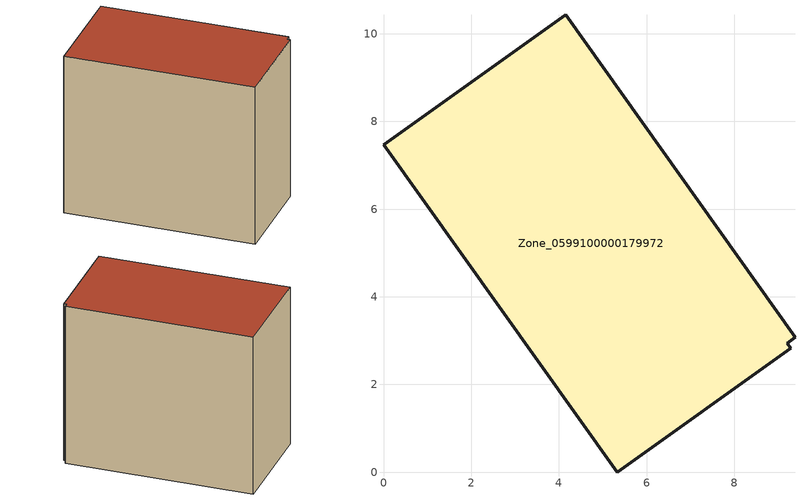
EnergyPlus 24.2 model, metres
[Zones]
Zone_0599100000179972
 floor ground (C_G): 0,7.46 4.15,10.43 9.39,3.08 9.21,2.94 9.29,2.82 5.33,0 z0
 wall outside (C_F): 4.15,10.43 0,7.46 5.33,0 9.29,2.82 9.21,2.94 9.39,3.08 4.15,10.43 z0:8.06
 roof outside (C_R): 0,7.46 5.33,0 9.29,2.82 9.21,2.94 9.39,3.08 4.15,10.43 z8.06
[BUILDING]
Pand.0599100000179972: North Axis=0; Terrain=City; Loads Convergence Tolerance Value=0.04; Temperature Convergence Tolerance Value=0.4; Solar Distribution=FullExterior; Maximum Number of Warmup Days=25; Minimum Number of Warmup Days=1
[Site:Location]
Rotterdam.The.Hague.AP_ZH_NLD Design_Conditions: Latitude=51.96; Longitude=4.45; Time Zone=1; Elevation=-4.5
[SITE:GROUNDTEMPERATURE:BUILDINGSURFACE]
18, 18, 18, 18, 18, 18, 18, 18, 18, 18, 18, 18
[MATERIAL] Thermal Absorptance=0.9; Solar Absorptance=0.7; Visible Absorptance=0.7
Name | Roughness | Thickness | Conductivity | Density | Specific Heat
G.TI.1975-1991 | MediumSmooth | 0.15 | 0.288461 | 540 | 1210
F.TI.1975-1991 | Rough | 0.3 | 0.230769 | 1920 | 840
R.TI.1975-1991 | MediumRough | 0.2 | 0.153846 | 1500 | 1000
[CONSTRUCTION]
C_G: G.TI.1975-1991
C_F: F.TI.1975-1991
C_R: R.TI.1975-1991
[ZONE]
Zone_0599100000179972: Type=1; Multiplier=1; Ceiling Height=Autocalculate; Volume=Autocalculate; Floor Area=autocalculate; Part of Total Floor Area=Yes
[ZONEINFILTRATION:DESIGNFLOWRATE]
Infil_Zone_0599100000179972: Zone or ZoneList or Space or SpaceList=Zone_0599100000179972; Schedule=AlwaysOn; Design Flow Rate Calculation Method=Flow/Area; Flow Rate per Floor Area=0.003; Constant Term Coefficient=1; Temperature Term Coefficient=0; Velocity Term Coefficient=0; Velocity Squared Term Coefficient=0
[HVACTEMPLATE:ZONE:IDEALLOADSAIRSYSTEM]
Zone_0599100000179972: Maximum Heating Supply Air Temperature=50; Minimum Cooling Supply Air Temperature=13; Maximum Heating Supply Air Humidity Ratio=0.0156; Minimum Cooling Supply Air Humidity Ratio=0.0077; Heating Limit=NoLimit; Cooling Limit=NoLimit; Dehumidification Control Type=ConstantSensibleHeatRatio; Cooling Sensible Heat Ratio=0.7; Dehumidification Setpoint=60; Humidification Control Type=None; Humidification Setpoint=30; Outdoor Air Method=None; Outdoor Air Flow Rate per Person=0.00944; Outdoor Air Flow Rate per Zone Floor Area=0; Outdoor Air Flow Rate per Zone=0; Demand Controlled Ventilation Type=None; Outdoor Air Economizer Type=NoEconomizer; Heat Recovery Type=None; Sensible Heat Recovery Effectiveness=0.7; Latent Heat Recovery Effectiveness=0.65
[ZONECONTROL:THERMOSTAT]
ThermostatControl_Zone_0599100000179972: Zone or ZoneList=Zone_0599100000179972; Control Type Schedule=DualSetpointControlType; Control 1=Thermostat_Zone_0599100000179972; Temperature Difference Between Cutout And Setpoint=0
[THERMOSTATSETPOINT:DUALSETPOINT]
Thermostat_Zone_0599100000179972: Heating Setpoint Temperature Schedule=HeatingSetpoint_Zone_0599100000179972; Cooling Setpoint Temperature Schedule=CoolingSetpoint_Zone_0599100000179972
[SCHEDULE:COMPACT]
HeatingSetpoint_Zone_0599100000179972: Through: 12/31, For: AllDays, Until: 24:00, 21
CoolingSetpoint_Zone_0599100000179972: Through: 12/31, For: AllDays, Until: 24:00, 24
DualSetpointControlType: Through: 12/31, For: AllDays, Until: 24:00, 4
AlwaysOn: Through: 12/31, For: AllDays, Until: 24:00, 1
